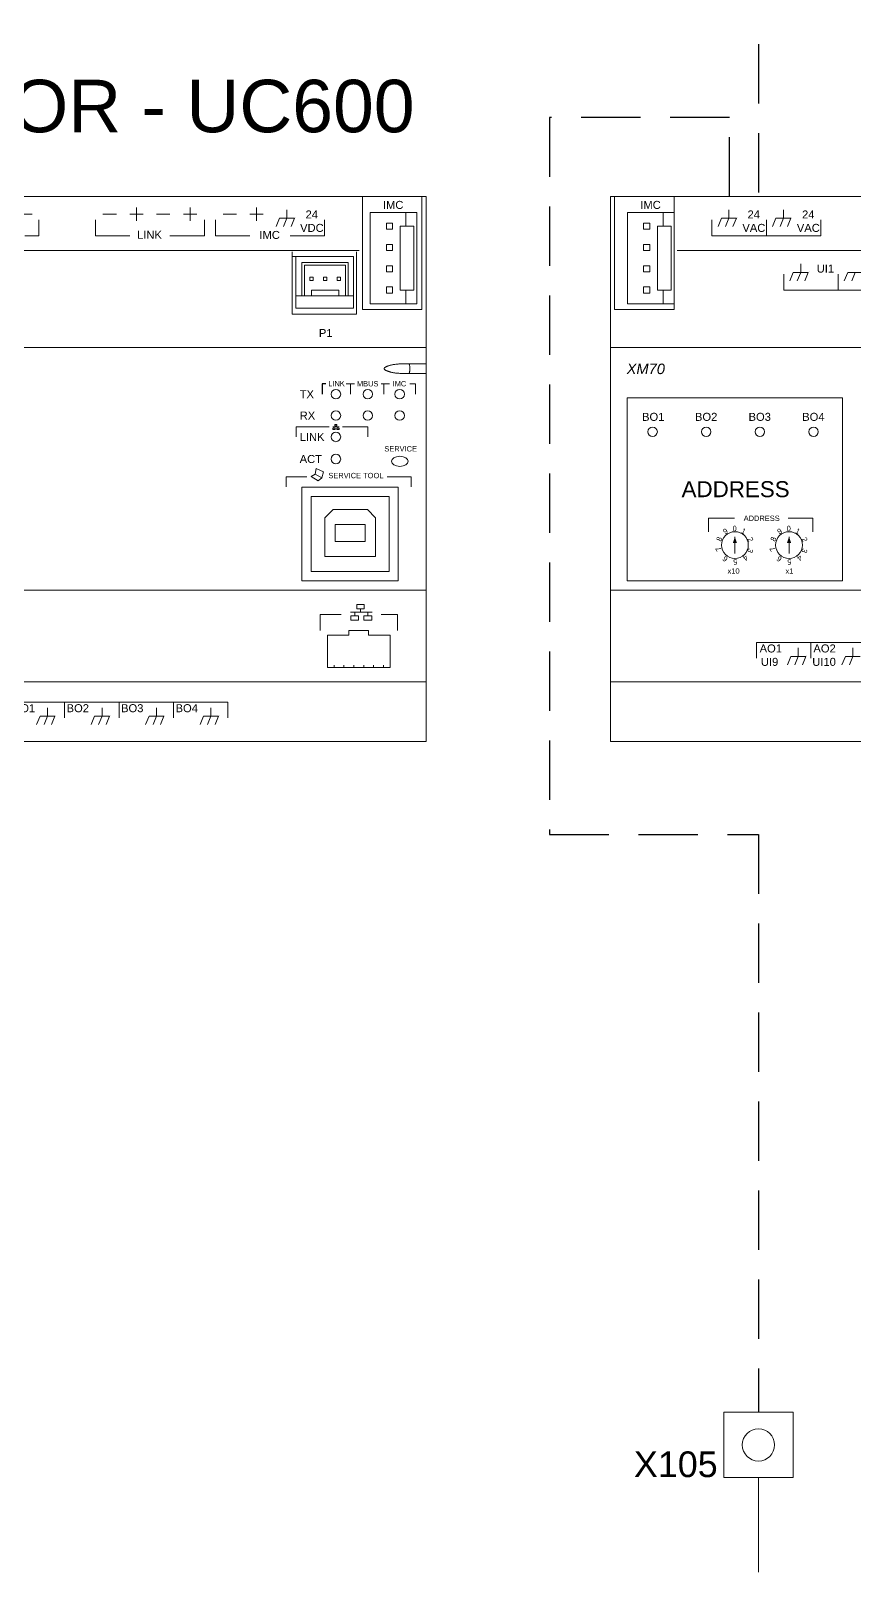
# Model space of a CAD drawing. Header units: millimetres. Extents: x 691 to 18605, y 670 to 10026.
# Drawn here: x 11641.9 to 11780.7, y 9432.9 to 9692.7 of the extents above; entities that cross this region are included whole.
import ezdxf

# ---------------------------------------------------------------- set-up
doc = ezdxf.new("R2010")
doc.units = ezdxf.units.MM
doc.linetypes.add('DASHEDX2', pattern=[1.5, 1, -0.5])
for name, color, linetype in [('-DIAGRAMA', 7, 'Continuous'), ('-Electrico', 5, 'Continuous'), ('sc', 7, 'Continuous'), ('uc4', 7, 'Continuous'), ('uc8', 7, 'Continuous')]:
    doc.layers.add(name, color=color, linetype=linetype)
doc.styles.get("Standard").update_dxf_attribs({"font": 'arial.ttf'})

# ---------------------------------------------------------------- blocks, each defined once
blk = doc.blocks.new('UC600')
at = {"color": 7, "linetype": 'Continuous', "lineweight": 0, "ltscale": 25.4}
for p, q in [((11956.156, 1280.366), (11978.217, 1280.366)), ((11972.697, 1279.898), (11972.697, 1280.153)), ((11973.719, 1279.898), (11973.719, 1280.153)), ((11974.986, 1279.898), (11974.986, 1280.153)), ((11975.565, 1280.113), (11975.565, 1279.949)), ((11978.217, 1280.366), (11978.217, 1269.983)), ((11970.452, 1280.025), (11970.708, 1280.025)), ((11970.835, 1279.917), (11970.835, 1279.615)), ((11971.915, 1279.917), (11971.915, 1279.615)), ((11972.059, 1280.025), (11972.314, 1280.025)), ((11972.57, 1280.025), (11972.825, 1280.025)), ((11973.081, 1280.025), (11973.336, 1280.025)), ((11973.592, 1280.025), (11973.847, 1280.025)), ((11973.991, 1279.917), (11973.991, 1279.615)), ((11974.203, 1279.917), (11974.203, 1279.615)), ((11974.347, 1280.025), (11974.603, 1280.025)), ((11974.858, 1280.025), (11975.114, 1280.025)), ((11975.357, 1279.792), (11975.423, 1279.949)), ((11975.423, 1279.949), (11975.707, 1279.949)), ((11975.5, 1279.792), (11975.565, 1279.949)), ((11975.642, 1279.792), (11975.707, 1279.949)), ((11976.279, 1279.917), (11976.279, 1279.615)), ((11977.832, 1280.059), (11977.152, 1280.059)), ((11977.152, 1280.059), (11977.152, 1278.321)), ((11977.832, 1279.797), (11977.832, 1280.059)), ((11978.037, 1278.321), (11978.037, 1280.059)), ((11970.835, 1279.615), (11970.572, 1279.615)), ((11972.57, 1279.615), (11971.915, 1279.615)), ((11973.991, 1279.615), (11973.336, 1279.615)), ((11974.858, 1279.615), (11974.203, 1279.615)), ((11976.279, 1279.615), (11975.624, 1279.615)), ((11977.721, 1278.583), (11977.721, 1279.797)), ((11977.721, 1279.797), (11977.832, 1279.797)), ((11957.431, 1279.334), (11976.942, 1279.334)), ((11976.889, 1278.125), (11976.889, 1279.313)), ((11977.832, 1278.583), (11977.721, 1278.583)), ((11977.832, 1278.321), (11977.832, 1278.583)), ((11977.152, 1278.321), (11977.832, 1278.321)), ((11956.156, 1277.485), (11978.217, 1277.485)), ((11976.854, 1276.798), (11976.695, 1276.798)), ((11977.52, 1276.798), (11977.36, 1276.798)), ((11978.015, 1276.798), (11977.903, 1276.798)), ((11976.515, 1276.02), (11976.474, 1276.02)), ((11976.474, 1276.02), (11976.474, 1275.995)), ((11976.515, 1275.995), (11976.515, 1276.02)), ((11976.372, 1275.974), (11975.743, 1275.974)), ((11976.436, 1275.974), (11976.561, 1275.974)), ((11976.483, 1275.954), (11976.438, 1275.954)), ((11976.438, 1275.954), (11976.438, 1275.929)), ((11976.438, 1275.929), (11976.483, 1275.929)), ((11976.46, 1275.954), (11976.46, 1275.974)), ((11976.474, 1275.995), (11976.515, 1275.995)), ((11976.483, 1275.929), (11976.483, 1275.954)), ((11976.494, 1275.974), (11976.494, 1275.995)), ((11976.559, 1275.953), (11976.514, 1275.953)), ((11976.514, 1275.953), (11976.514, 1275.928)), ((11976.514, 1275.928), (11976.559, 1275.928)), ((11976.536, 1275.974), (11976.536, 1275.953)), ((11976.559, 1275.928), (11976.559, 1275.953)), ((11977.105, 1275.974), (11976.624, 1275.974)), ((11975.943, 1275.026), (11975.55, 1275.026)), ((11977.931, 1275.026), (11977.475, 1275.026)), ((11978.217, 1272.864), (11956.156, 1272.864)), ((11976.968, 1272.444), (11976.968, 1272.512)), ((11976.198, 1272.1), (11976.198, 1272.403)), ((11976.6, 1272.403), (11976.198, 1272.403)), ((11976.774, 1272.444), (11977.187, 1272.444)), ((11976.855, 1272.377), (11976.855, 1272.444)), ((11977.106, 1272.444), (11977.106, 1272.375)), ((11977.36, 1272.403), (11977.668, 1272.403)), ((11977.668, 1272.1), (11977.668, 1272.403)), ((11976.745, 1272.006), (11976.335, 1272.006)), ((11976.335, 1272.006), (11976.335, 1271.391)), ((11976.745, 1272.1), (11976.745, 1272.006)), ((11977.121, 1272.1), (11976.745, 1272.1)), ((11977.121, 1272.1), (11977.121, 1272.006)), ((11977.531, 1272.006), (11977.121, 1272.006)), ((11977.531, 1271.391), (11977.531, 1272.006)), ((11976.335, 1271.391), (11977.531, 1271.391)), ((11976.463, 1271.438), (11976.463, 1271.391)), ((11976.651, 1271.438), (11976.651, 1271.391)), ((11976.839, 1271.438), (11976.839, 1271.391)), ((11977.027, 1271.438), (11977.027, 1271.391)), ((11977.215, 1271.438), (11977.215, 1271.391)), ((11977.404, 1271.438), (11977.404, 1271.391)), ((11978.217, 1271.12), (11956.156, 1271.12)), ((11970.288, 1270.734), (11971.326, 1270.734)), ((11971.326, 1270.734), (11972.365, 1270.734)), ((11971.326, 1270.432), (11971.326, 1270.734)), ((11971.326, 1270.432), (11971.326, 1270.734)), ((11972.365, 1270.734), (11973.403, 1270.734)), ((11972.365, 1270.432), (11972.365, 1270.734)), ((11973.403, 1270.432), (11973.403, 1270.734)), ((11973.403, 1270.734), (11974.441, 1270.734)), ((11974.441, 1270.432), (11974.441, 1270.734)), ((11970.795, 1270.306), (11970.86, 1270.463)), ((11970.86, 1270.463), (11971.145, 1270.463)), ((11970.937, 1270.306), (11971.003, 1270.463)), ((11971.003, 1270.627), (11971.003, 1270.463)), ((11971.08, 1270.306), (11971.145, 1270.463)), ((11971.833, 1270.306), (11971.899, 1270.463)), ((11971.899, 1270.463), (11972.183, 1270.463)), ((11971.976, 1270.306), (11972.041, 1270.463)), ((11972.041, 1270.627), (11972.041, 1270.463)), ((11972.118, 1270.306), (11972.183, 1270.463)), ((11972.872, 1270.306), (11972.937, 1270.463)), ((11972.937, 1270.463), (11973.221, 1270.463)), ((11973.014, 1270.306), (11973.079, 1270.463)), ((11973.079, 1270.627), (11973.079, 1270.463)), ((11973.156, 1270.306), (11973.221, 1270.463)), ((11973.91, 1270.306), (11973.975, 1270.463)), ((11973.975, 1270.463), (11974.26, 1270.463)), ((11974.052, 1270.306), (11974.117, 1270.463)), ((11974.117, 1270.627), (11974.117, 1270.463)), ((11974.194, 1270.306), (11974.26, 1270.463)), ((11978.217, 1269.983), (11956.156, 1269.983))]:
    blk.add_line(p, q, dxfattribs=at)
at = {"color": 7, "linetype": 'Continuous', "lineweight": 0, "ltscale": 12.9032}
for p, q in [((11977.715, 1277.175), (11977.698, 1277.174)), ((11977.732, 1277.176), (11977.715, 1277.175)), ((11977.75, 1277.177), (11977.732, 1277.176)), ((11977.768, 1277.177), (11977.75, 1277.177)), ((11977.476, 1277.04), (11977.484, 1277.037)), ((11977.485, 1277.135), (11977.477, 1277.131)), ((11977.484, 1277.037), (11977.492, 1277.034)), ((11977.493, 1277.138), (11977.485, 1277.135)), ((11977.492, 1277.034), (11977.5, 1277.031)), ((11977.502, 1277.141), (11977.493, 1277.138)), ((11977.5, 1277.031), (11977.509, 1277.028)), ((11977.511, 1277.144), (11977.502, 1277.141)), ((11977.509, 1277.028), (11977.519, 1277.025)), ((11977.52, 1277.146), (11977.511, 1277.144)), ((11977.519, 1277.025), (11977.528, 1277.022)), ((11977.53, 1277.149), (11977.52, 1277.146)), ((11977.528, 1277.022), (11977.538, 1277.019)), ((11977.54, 1277.152), (11977.53, 1277.149)), ((11977.538, 1277.019), (11977.549, 1277.017)), ((11977.551, 1277.154), (11977.54, 1277.152)), ((11977.549, 1277.017), (11977.56, 1277.014)), ((11977.562, 1277.157), (11977.551, 1277.154)), ((11977.56, 1277.014), (11977.571, 1277.012)), ((11977.573, 1277.159), (11977.562, 1277.157)), ((11977.571, 1277.012), (11977.583, 1277.01)), ((11977.585, 1277.161), (11977.573, 1277.159)), ((11977.583, 1277.01), (11977.595, 1277.008)), ((11977.597, 1277.163), (11977.585, 1277.161)), ((11977.595, 1277.008), (11977.608, 1277.006)), ((11977.61, 1277.165), (11977.597, 1277.163)), ((11977.608, 1277.006), (11977.622, 1277.004)), ((11977.623, 1277.167), (11977.61, 1277.165)), ((11977.622, 1277.004), (11977.635, 1277.002)), ((11977.637, 1277.169), (11977.623, 1277.167)), ((11977.635, 1277.002), (11977.65, 1277)), ((11977.652, 1277.17), (11977.637, 1277.169)), ((11977.65, 1277), (11977.665, 1276.999)), ((11977.667, 1277.172), (11977.652, 1277.17)), ((11977.665, 1276.999), (11977.68, 1276.998)), ((11977.682, 1277.173), (11977.667, 1277.172)), ((11977.68, 1276.998), (11977.697, 1276.996)), ((11977.698, 1277.174), (11977.682, 1277.173)), ((11977.697, 1276.996), (11977.713, 1276.995)), ((11977.713, 1276.995), (11977.731, 1276.995)), ((11977.731, 1276.995), (11977.749, 1276.994)), ((11977.749, 1276.994), (11977.768, 1276.994)), ((11977.895, 1277.169), (11977.894, 1277.174)), ((11977.894, 1276.997), (11977.895, 1277.002)), ((11977.897, 1277.164), (11977.895, 1277.169)), ((11977.895, 1277.002), (11977.897, 1277.007)), ((11977.898, 1277.157), (11977.897, 1277.164)), ((11977.897, 1277.007), (11977.898, 1277.013)), ((11977.9, 1277.15), (11977.898, 1277.157)), ((11977.898, 1277.013), (11977.9, 1277.02)), ((11977.901, 1277.143), (11977.9, 1277.15)), ((11977.9, 1277.02), (11977.901, 1277.028)), ((11977.903, 1277.135), (11977.901, 1277.143)), ((11977.901, 1277.028), (11977.903, 1277.036)), ((11977.904, 1277.127), (11977.903, 1277.135)), ((11977.903, 1277.036), (11977.904, 1277.044)), ((11977.905, 1277.119), (11977.904, 1277.127)), ((11977.904, 1277.044), (11977.905, 1277.052)), ((11977.906, 1277.11), (11977.905, 1277.119)), ((11977.905, 1277.052), (11977.906, 1277.06)), ((11977.906, 1277.102), (11977.906, 1277.11)), ((11977.907, 1277.094), (11977.906, 1277.102)), ((11977.906, 1277.069), (11977.907, 1277.077)), ((11977.906, 1277.06), (11977.906, 1277.069)), ((11977.907, 1277.085), (11977.907, 1277.094)), ((11977.907, 1277.077), (11977.907, 1277.085))]:
    blk.add_line(p, q, dxfattribs=at)
at = {"color": 0, "linetype": 'Continuous', "lineweight": 0, "ltscale": 12.9032}
for p, q in [((11977.419, 1277.092), (11977.418, 1277.09)), ((11977.418, 1277.09), (11977.418, 1277.087)), ((11977.418, 1277.087), (11977.418, 1277.085)), ((11977.418, 1277.085), (11977.418, 1277.083)), ((11977.418, 1277.083), (11977.418, 1277.081)), ((11977.418, 1277.081), (11977.419, 1277.078)), ((11977.42, 1277.094), (11977.419, 1277.092)), ((11977.419, 1277.078), (11977.42, 1277.076)), ((11977.421, 1277.096), (11977.42, 1277.094)), ((11977.42, 1277.076), (11977.421, 1277.074)), ((11977.422, 1277.099), (11977.421, 1277.096)), ((11977.421, 1277.074), (11977.423, 1277.072)), ((11977.424, 1277.101), (11977.422, 1277.099)), ((11977.423, 1277.072), (11977.424, 1277.07)), ((11977.426, 1277.103), (11977.424, 1277.101)), ((11977.424, 1277.07), (11977.426, 1277.067)), ((11977.428, 1277.105), (11977.426, 1277.103)), ((11977.426, 1277.067), (11977.428, 1277.065)), ((11977.43, 1277.107), (11977.428, 1277.105)), ((11977.428, 1277.065), (11977.43, 1277.063)), ((11977.433, 1277.109), (11977.43, 1277.107)), ((11977.43, 1277.063), (11977.433, 1277.062)), ((11977.435, 1277.111), (11977.433, 1277.109)), ((11977.433, 1277.062), (11977.435, 1277.06)), ((11977.439, 1277.113), (11977.435, 1277.111)), ((11977.435, 1277.06), (11977.439, 1277.057)), ((11977.443, 1277.116), (11977.439, 1277.113)), ((11977.439, 1277.057), (11977.442, 1277.055)), ((11977.442, 1277.055), (11977.446, 1277.053)), ((11977.446, 1277.118), (11977.443, 1277.116)), ((11977.451, 1277.12), (11977.446, 1277.118)), ((11977.446, 1277.053), (11977.45, 1277.051)), ((11977.45, 1277.051), (11977.455, 1277.049)), ((11977.455, 1277.122), (11977.451, 1277.12)), ((11977.459, 1277.124), (11977.455, 1277.122)), ((11977.455, 1277.049), (11977.459, 1277.047)), ((11977.464, 1277.126), (11977.459, 1277.124)), ((11977.459, 1277.047), (11977.464, 1277.045)), ((11977.468, 1277.128), (11977.464, 1277.126)), ((11977.464, 1277.045), (11977.468, 1277.043)), ((11977.473, 1277.13), (11977.468, 1277.128)), ((11977.468, 1277.043), (11977.473, 1277.041)), ((11977.478, 1277.131), (11977.473, 1277.13)), ((11977.473, 1277.041), (11977.478, 1277.039))]:
    blk.add_line(p, q, dxfattribs=at)
for p, q in [((11976.306, 1276.798), (11976.236, 1276.798)), ((11976.236, 1276.798), (11976.236, 1276.599))]:
    blk.add_line(p, q)
at = {"color": 0, "linetype": 'Continuous', "lineweight": 0, "ltscale": 25.4}
for p, q in [((11976.775, 1276.599), (11976.775, 1276.798)), ((11977.408, 1276.599), (11977.408, 1276.798)), ((11978.015, 1276.599), (11978.015, 1276.798)), ((11975.743, 1275.974), (11975.743, 1275.784)), ((11977.105, 1275.784), (11977.105, 1275.974)), ((11975.55, 1275.026), (11975.55, 1274.836)), ((11977.931, 1274.836), (11977.931, 1275.026))]:
    blk.add_line(p, q, dxfattribs=at)
at = {"color": 7, "linetype": 'Continuous', "lineweight": 0, "ltscale": 25.4, "flags": 128}
for points in [[(11976.899, 1272.512), (11977.036, 1272.512), (11977.036, 1272.594), (11976.899, 1272.594)], [(11976.78, 1272.294), (11976.929, 1272.294), (11976.929, 1272.377), (11976.78, 1272.377)], [(11977.031, 1272.292), (11977.181, 1272.292), (11977.181, 1272.375), (11977.031, 1272.375)]]:
    blk.add_lwpolyline(points, close=True, dxfattribs=at)
at = {"color": 7, "linetype": 'Continuous', "lineweight": 0, "ltscale": 25.4}
for centre in [(11976.498, 1276.599), (11977.105, 1276.599), (11977.712, 1276.599), (11976.498, 1276.192), (11977.105, 1276.192), (11977.712, 1276.192), (11976.498, 1275.784), (11976.498, 1275.364)]:
    blk.add_circle(centre, 0.0903, dxfattribs=at)
at = {"color": 7, "linetype": 'Continuous', "lineweight": 0, "ltscale": 12.9032}
for centre, start_param, end_param in [((11976.984, 1277.112), 0.135661, 0.143294), ((11976.983, 1277.059), 6.139893, 6.147523)]:
    blk.add_ellipse(centre, major_axis=(0.919, 0), ratio=0.5, start_param=start_param, end_param=end_param, dxfattribs=at)
at = {"color": 7, "linetype": 'Continuous', "lineweight": 0, "ltscale": 25.4}
blk.add_ellipse((11977.716, 1275.32), major_axis=(0.16, 0), ratio=0.6, dxfattribs=at)
at = {"layer": 'sc', "color": 7, "linetype": 'Continuous', "lineweight": 0, "ltscale": 12.9032}
for p, q in [((11975.726, 1279.962), (11975.726, 1279.962)), ((11976.103, 1275.076), (11976.124, 1275.18)), ((11976.262, 1275.117), (11976.124, 1275.18)), ((11976.026, 1275.031), (11976.103, 1275.076)), ((11976.159, 1274.951), (11976.026, 1275.031)), ((11976.103, 1275.076), (11976.231, 1275.007)), ((11976.103, 1275.076), (11976.103, 1275.076)), ((11976.231, 1275.007), (11976.159, 1274.951)), ((11976.231, 1275.007), (11976.262, 1275.117)), ((11971.163, 1270.476), (11971.163, 1270.476)), ((11972.201, 1270.476), (11972.201, 1270.476)), ((11973.24, 1270.476), (11973.24, 1270.476)), ((11974.278, 1270.476), (11974.278, 1270.476))]:
    blk.add_line(p, q, dxfattribs=at)
at = {"layer": 'uc4', "color": 7, "linetype": 'Continuous', "lineweight": 0, "ltscale": 12.9032}
for p, q in [((11975.666, 1279.313), (11975.666, 1278.125)), ((11976.83, 1279.224), (11975.666, 1279.224)), ((11975.732, 1279.224), (11975.732, 1278.236)), ((11975.851, 1279.107), (11975.851, 1278.471)), ((11976.732, 1279.107), (11975.851, 1279.107)), ((11976.681, 1279.056), (11975.902, 1279.056)), ((11975.902, 1278.471), (11975.902, 1279.056)), ((11976.681, 1279.056), (11976.681, 1278.471)), ((11976.732, 1278.471), (11976.732, 1279.107)), ((11976.83, 1278.236), (11976.83, 1279.224)), ((11976.064, 1278.829), (11976, 1278.829)), ((11976, 1278.829), (11976, 1278.764)), ((11976, 1278.764), (11976.064, 1278.764)), ((11976.064, 1278.764), (11976.064, 1278.829)), ((11976.26, 1278.829), (11976.26, 1278.764)), ((11976.324, 1278.829), (11976.26, 1278.829)), ((11976.26, 1278.764), (11976.324, 1278.764)), ((11976.324, 1278.764), (11976.324, 1278.829)), ((11976.584, 1278.829), (11976.519, 1278.829)), ((11976.519, 1278.829), (11976.519, 1278.764)), ((11976.519, 1278.764), (11976.584, 1278.764)), ((11976.584, 1278.764), (11976.584, 1278.829)), ((11975.732, 1278.471), (11976.83, 1278.471)), ((11976.032, 1278.582), (11976.551, 1278.582)), ((11976.032, 1278.582), (11976.032, 1278.561)), ((11976.032, 1278.492), (11976.032, 1278.561)), ((11976.032, 1278.492), (11976.032, 1278.471)), ((11976.551, 1278.561), (11976.551, 1278.582)), ((11976.551, 1278.492), (11976.551, 1278.561)), ((11976.551, 1278.471), (11976.551, 1278.492)), ((11976.889, 1278.125), (11975.666, 1278.125)), ((11976.83, 1278.236), (11975.732, 1278.236))]:
    blk.add_line(p, q, dxfattribs=at)
at = {"layer": 'uc8', "color": 7, "linetype": 'Continuous', "lineweight": 0, "ltscale": 12.9032}
for p, q in [((11977.004, 1280.366), (11977.004, 1278.211)), ((11978.137, 1280.366), (11978.137, 1278.211)), ((11977.152, 1280.059), (11977.152, 1278.321)), ((11978.037, 1280.059), (11977.152, 1280.059)), ((11977.575, 1279.856), (11977.458, 1279.856)), ((11977.458, 1279.856), (11977.458, 1279.739)), ((11977.575, 1279.739), (11977.575, 1279.856)), ((11977.832, 1280.059), (11977.832, 1279.797)), ((11977.458, 1279.739), (11977.575, 1279.739)), ((11977.929, 1279.797), (11977.721, 1279.797)), ((11977.721, 1279.797), (11977.721, 1278.583)), ((11977.929, 1279.797), (11977.981, 1279.797)), ((11977.981, 1279.797), (11977.981, 1278.583)), ((11977.575, 1279.451), (11977.458, 1279.451)), ((11977.458, 1279.451), (11977.458, 1279.334)), ((11977.458, 1279.334), (11977.575, 1279.334)), ((11977.575, 1279.334), (11977.575, 1279.451)), ((11977.575, 1279.046), (11977.458, 1279.046)), ((11977.458, 1279.046), (11977.458, 1278.929)), ((11977.575, 1278.929), (11977.575, 1279.046)), ((11977.458, 1278.929), (11977.575, 1278.929)), ((11977.575, 1278.641), (11977.458, 1278.641)), ((11977.458, 1278.641), (11977.458, 1278.524)), ((11977.458, 1278.524), (11977.575, 1278.524)), ((11977.575, 1278.524), (11977.575, 1278.641)), ((11977.721, 1278.583), (11977.929, 1278.583)), ((11977.832, 1278.583), (11977.832, 1278.321)), ((11977.981, 1278.583), (11977.929, 1278.583)), ((11977.004, 1278.211), (11978.137, 1278.211)), ((11977.152, 1278.321), (11978.037, 1278.321)), ((11977.765, 1277.177), (11978.217, 1277.177)), ((11977.768, 1276.994), (11978.217, 1276.993)), ((11975.85, 1273.045), (11975.85, 1274.825)), ((11975.85, 1274.825), (11977.685, 1274.825)), ((11976.024, 1273.219), (11976.024, 1274.651)), ((11976.024, 1274.651), (11977.51, 1274.651)), ((11977.51, 1274.651), (11977.51, 1273.219)), ((11977.685, 1274.825), (11977.685, 1273.045)), ((11976.288, 1274.245), (11976.445, 1274.403)), ((11976.288, 1274.245), (11976.288, 1273.506)), ((11977.096, 1274.403), (11976.445, 1274.403)), ((11977.096, 1274.403), (11977.254, 1274.245)), ((11977.254, 1273.506), (11977.254, 1274.245)), ((11976.485, 1274.117), (11976.485, 1273.792)), ((11977.057, 1274.117), (11976.485, 1274.117)), ((11977.057, 1273.792), (11977.057, 1274.117)), ((11976.485, 1273.792), (11977.057, 1273.792)), ((11976.288, 1273.506), (11977.254, 1273.506)), ((11977.51, 1273.219), (11976.024, 1273.219)), ((11977.685, 1273.045), (11975.85, 1273.045))]:
    blk.add_line(p, q, dxfattribs=at)
at = {"color": 7}
for s, height, p in [('IMC', 0.1524, (11977.393, 1280.128)), ('VDC', 0.1524, (11975.815, 1279.69)), ('24', 0.1524, (11975.919, 1279.946)), ('LINK', 0.1524, (11972.709, 1279.558)), ('IMC', 0.1524, (11975.04, 1279.556)), ('P1', 0.1524, (11976.173, 1277.688)), ('TX', 0.1524, (11975.807, 1276.522)), ('LINK', 0.1016, (11976.351, 1276.751)), ('MBUS', 0.1016, (11976.898, 1276.747)), ('IMC', 0.1016, (11977.578, 1276.747)), ('RX', 0.1524, (11975.807, 1276.115)), ('LINK', 0.1524, (11975.807, 1275.708)), ('ACT', 0.1524, (11975.807, 1275.288)), ('SERVICE', 0.1016, (11977.419, 1275.508)), ('SERVICE TOOL', 0.1016, (11976.354, 1274.998)), ('BO1', 0.1524, (11970.342, 1270.541)), ('BO2', 0.1524, (11971.367, 1270.541)), ('BO3', 0.1524, (11972.404, 1270.541)), ('BO4', 0.1524, (11973.443, 1270.541))]:
    blk.add_text(s, height=height, dxfattribs=at).set_placement(p)
blk = doc.blocks.new('XM70')
at = {"color": 7, "linetype": 'Continuous', "lineweight": 0, "ltscale": 25.4}
for p, q in [((11993.131, 1280.366), (12015.191, 1280.366)), ((11993.131, 1280.366), (11993.131, 1269.983)), ((11995.39, 1280.113), (11995.39, 1279.949)), ((11996.428, 1280.113), (11996.428, 1279.949)), ((11995.066, 1279.917), (11995.066, 1279.615)), ((11995.183, 1279.792), (11995.248, 1279.949)), ((11995.248, 1279.949), (11995.532, 1279.949)), ((11995.325, 1279.792), (11995.39, 1279.949)), ((11995.467, 1279.792), (11995.532, 1279.949)), ((11996.105, 1279.917), (11996.105, 1279.615)), ((11996.221, 1279.792), (11996.286, 1279.949)), ((11996.286, 1279.949), (11996.571, 1279.949)), ((11996.363, 1279.792), (11996.428, 1279.949)), ((11996.505, 1279.792), (11996.571, 1279.949)), ((11997.143, 1279.917), (11997.143, 1279.615)), ((11996.105, 1279.615), (11995.066, 1279.615)), ((11997.143, 1279.615), (11996.105, 1279.615)), ((11994.406, 1279.334), (12013.917, 1279.334)), ((11996.757, 1279.081), (11996.757, 1278.917)), ((11996.434, 1278.886), (11996.434, 1278.583)), ((11996.55, 1278.76), (11996.615, 1278.917)), ((11996.615, 1278.917), (11996.9, 1278.917)), ((11996.692, 1278.76), (11996.757, 1278.917)), ((11996.834, 1278.76), (11996.9, 1278.917)), ((11997.472, 1278.886), (11997.472, 1278.583)), ((11997.588, 1278.76), (11997.653, 1278.917)), ((11997.653, 1278.917), (11997.938, 1278.917)), ((11997.73, 1278.76), (11997.796, 1278.917)), ((11997.472, 1278.583), (11996.434, 1278.583)), ((11998.51, 1278.583), (11997.472, 1278.583)), ((11993.131, 1277.485), (12015.191, 1277.485)), ((11995.499, 1274.235), (11995.002, 1274.235)), ((11995.002, 1273.979), (11995.002, 1274.235)), ((11996.99, 1274.235), (11996.521, 1274.235)), ((11996.99, 1273.979), (11996.99, 1274.235)), ((11995.504, 1273.883), (11995.504, 1273.564)), ((11996.535, 1273.883), (11996.535, 1273.564)), ((12015.191, 1272.864), (11993.131, 1272.864)), ((11995.913, 1271.871), (11996.951, 1271.871)), ((11995.913, 1271.569), (11995.913, 1271.871)), ((11996.505, 1271.443), (11996.57, 1271.6)), ((11996.57, 1271.6), (11996.854, 1271.6)), ((11996.647, 1271.443), (11996.712, 1271.6)), ((11996.712, 1271.764), (11996.712, 1271.6)), ((11996.789, 1271.443), (11996.854, 1271.6)), ((11996.951, 1271.871), (11997.989, 1271.871)), ((11996.951, 1271.569), (11996.951, 1271.871)), ((11996.951, 1271.569), (11996.951, 1271.871)), ((11997.543, 1271.443), (11997.608, 1271.6)), ((11997.608, 1271.6), (11997.893, 1271.6)), ((11997.685, 1271.443), (11997.751, 1271.6)), ((11997.751, 1271.764), (11997.751, 1271.6)), ((12015.191, 1271.12), (11993.131, 1271.12)), ((12015.191, 1269.983), (11993.131, 1269.983))]:
    blk.add_line(p, q, dxfattribs=at)
for centre, radius in [((11993.936, 1275.882), 0.0903), ((11994.958, 1275.882), 0.0903), ((11995.98, 1275.882), 0.0903), ((11997.002, 1275.882), 0.0903), ((11995.504, 1273.724), 0.255), ((11996.535, 1273.724), 0.255)]:
    blk.add_circle(centre, radius, dxfattribs=at)
at = {"color": 7}
for points in [[(11995.544, 1273.763), (11995.504, 1273.883), (11995.464, 1273.763)], [(11996.575, 1273.763), (11996.535, 1273.883), (11996.495, 1273.763)]]:
    blk.add_solid(points, dxfattribs=at)
at = {"layer": 'sc', "color": 7, "linetype": 'Continuous', "lineweight": 0, "ltscale": 12.9032}
for p, q in [((11995.551, 1279.962), (11995.551, 1279.962)), ((11996.589, 1279.962), (11996.589, 1279.962)), ((11996.918, 1278.93), (11996.918, 1278.93)), ((11996.873, 1271.613), (11996.873, 1271.613))]:
    blk.add_line(p, q, dxfattribs=at)
at = {"layer": 'uc8', "color": 7, "linetype": 'Continuous', "lineweight": 0, "ltscale": 12.9032}
for p, q in [((11993.211, 1278.211), (11993.211, 1280.366)), ((11994.344, 1278.211), (11994.344, 1280.366)), ((11993.459, 1280.06), (11993.459, 1278.321)), ((11994.344, 1280.06), (11993.459, 1280.06)), ((11993.882, 1279.856), (11993.765, 1279.856)), ((11993.765, 1279.856), (11993.765, 1279.739)), ((11993.882, 1279.739), (11993.882, 1279.856)), ((11994.139, 1280.06), (11994.139, 1279.798)), ((11993.765, 1279.739), (11993.882, 1279.739)), ((11994.236, 1279.798), (11994.029, 1279.798)), ((11994.029, 1279.798), (11994.029, 1278.583)), ((11994.236, 1279.798), (11994.288, 1279.798)), ((11994.288, 1279.798), (11994.288, 1278.583)), ((11993.882, 1279.451), (11993.765, 1279.451)), ((11993.765, 1279.451), (11993.765, 1279.334)), ((11993.765, 1279.334), (11993.882, 1279.334)), ((11993.882, 1279.334), (11993.882, 1279.451)), ((11993.882, 1279.046), (11993.765, 1279.046)), ((11993.765, 1279.046), (11993.765, 1278.93)), ((11993.882, 1278.93), (11993.882, 1279.046)), ((11993.765, 1278.93), (11993.882, 1278.93)), ((11993.882, 1278.641), (11993.765, 1278.641)), ((11993.765, 1278.641), (11993.765, 1278.525)), ((11993.765, 1278.525), (11993.882, 1278.525)), ((11993.882, 1278.525), (11993.882, 1278.641)), ((11994.029, 1278.583), (11994.236, 1278.583)), ((11994.139, 1278.583), (11994.139, 1278.322)), ((11994.288, 1278.583), (11994.236, 1278.583)), ((11993.211, 1278.211), (11994.344, 1278.211)), ((11993.459, 1278.321), (11994.339, 1278.322)), ((11993.453, 1276.532), (11993.453, 1273.046)), ((11997.555, 1276.532), (11993.453, 1276.532)), ((11997.555, 1273.046), (11997.555, 1276.532)), ((11993.453, 1273.046), (11997.555, 1273.046))]:
    blk.add_line(p, q, dxfattribs=at)
at = {"color": 7}
for s, height, p in [('IMC', 0.1524, (11993.701, 1280.128)), ('VAC', 0.1524, (11995.646, 1279.69)), ('24', 0.1524, (11995.744, 1279.946)), ('VAC', 0.1524, (11996.684, 1279.69)), ('24', 0.1524, (11996.783, 1279.946)), ('UI1', 0.1524, (11997.062, 1278.915)), ('BO1', 0.1524, (11993.735, 1276.091)), ('BO2', 0.1524, (11994.743, 1276.091)), ('BO3', 0.1524, (11995.764, 1276.091)), ('BO4', 0.1524, (11996.786, 1276.091)), ('ADDRESS', 0.3048, (11994.488, 1274.637)), ('ADDRESS', 0.1016, (11995.671, 1274.184)), ('0', 0.102, (11995.459, 1273.99)), ('0', 0.102, (11996.49, 1273.99)), ('x10', 0.1022, (11995.363, 1273.18)), ('x1', 0.1022, (11996.468, 1273.179)), ('AO1', 0.1524, (11995.975, 1271.679)), ('AO2', 0.1524, (11996.999, 1271.679)), ('UI9', 0.1524, (11995.999, 1271.424)), ('UI10', 0.1524, (11996.978, 1271.424))]:
    blk.add_text(s, height=height, dxfattribs=at).set_placement(p)
for s, rotation, p in [('9', 29.9361, (11995.314, 1273.923)), ('1', 333.4452, (11995.611, 1273.962)), ('9', 29.9361, (11996.346, 1273.923)), ('1', 333.4452, (11996.643, 1273.962)), ('7', 120.0122, (11995.254, 1273.639)), ('8', 66.3192, (11995.236, 1273.783)), ('2', 294.2443, (11995.738, 1273.846)), ('3', 250.9946, (11995.762, 1273.67)), ('7', 120.0122, (11996.285, 1273.639)), ('8', 66.3192, (11996.268, 1273.783)), ('2', 294.2443, (11996.769, 1273.846)), ('3', 250.9946, (11996.794, 1273.67)), ('6', 140.9306, (11995.379, 1273.475)), ('5', 182.9124, (11995.548, 1273.458)), ('4', 216.721, (11995.706, 1273.542)), ('6', 140.9306, (11996.41, 1273.475)), ('5', 182.9124, (11996.58, 1273.458)), ('4', 216.721, (11996.738, 1273.542))]:
    blk.add_text(s, height=0.102, rotation=rotation, dxfattribs=at).set_placement(p)
at = {"insert": (11993.441, 1277.181), "char_height": 0.2, "attachment_point": 1}
blk.add_mtext_dynamic_manual_height_columns('{\\fArial|b0|i1|c0|p34;XM70}', width=0.80347, gutter_width=1, heights=[0], dxfattribs=at)

msp = doc.modelspace()

# ---------------------------------------------------------------- linework, layer by layer
at = {"layer": '-DIAGRAMA', "color": 0, "lineweight": 0}
msp.add_circle((11764.6, 9454.38), 2.72, dxfattribs=at)
at = {"layer": '-Electrico', "color": 0, "lineweight": 0, "ltscale": 0.08}
msp.add_lwpolyline([(11758.77, 9459.88), (11770.43, 9459.88), (11770.43, 9448.89), (11758.77, 9448.89)], close=True, dxfattribs=at)
at = {"color": 0, "linetype": 'DASHEDX2', "lineweight": -2, "ltscale": 10}
msp.add_line((11764.6, 9780.47), (11764.6, 9664.83), dxfattribs=at)
at = {"color": 0, "linetype": 'Continuous', "lineweight": 0}
msp.add_line((11764.6, 9448.89), (11764.6, 9432.94), dxfattribs=at)
at = {"color": 0, "linetype": 'DASHEDX2', "lineweight": -2, "ltscale": 10}
msp.add_lwpolyline([(11759.71, 9664.83), (11759.71, 9678.11), (11729.39, 9678.11), (11729.39, 9557.28), (11764.6, 9557.28), (11764.6, 9459.88)], dxfattribs=at)

# ---------------------------------------------------------------- block references
at = {"layer": 'uc8', "color": 0, "lineweight": 0, "xscale": 8.848868483807694, "yscale": 8.848868483807694, "zscale": 8.848868483807694}
for name, p in [('UC600', (-94285.08, -1664.96)), ('XM70', (-94386, -1664.96))]:
    msp.add_blockref(name, p, dxfattribs=at)

# ---------------------------------------------------------------- texts
at = {"color": 0, "lineweight": 0}
for s, height, p in [('CONTROLADOR - UC600', 8.8489, (11561.03, 9675.64)), ('X105', 4.332, (11743.6, 9448.96))]:
    msp.add_text(s, height=height, dxfattribs=at).set_placement(p)

doc.saveas('drawing.dxf')
